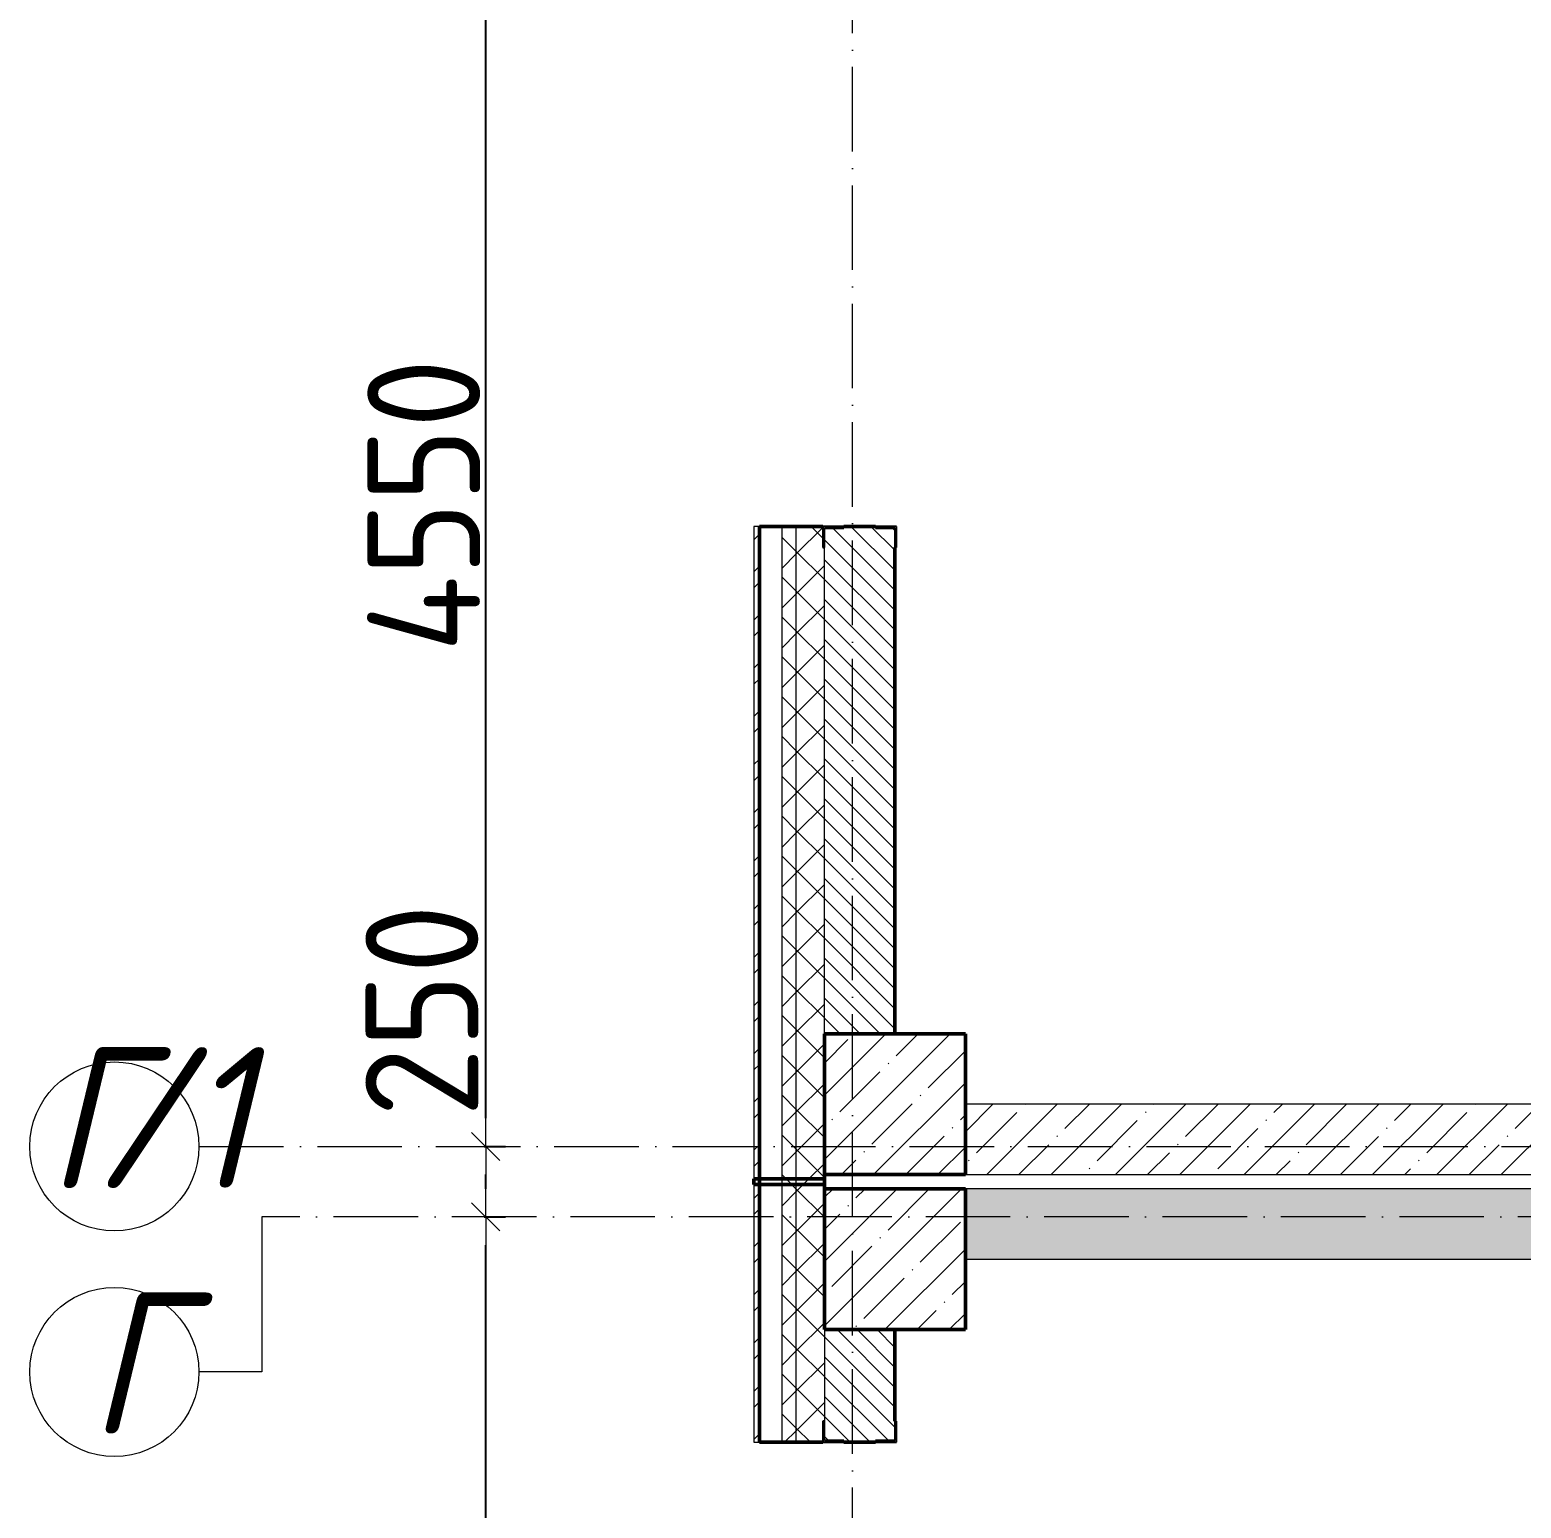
# Model space of a CAD drawing. Header units: millimetres. Extents: x -356862 to 418287, y 0 to 839748.
# Drawn here: x -20860 to -15570, y 467363 to 472609 of the extents above; entities that cross this region are included whole.
import ezdxf

# ---------------------------------------------------------------- set-up
doc = ezdxf.new("R2010")
doc.units = ezdxf.units.MM
doc.linetypes.add('50_200_ШТРИХ_1Т_ш5_п1_п1_', pattern=[700, 500, -100, 0, -100])
for name, color, linetype, lineweight in [('A-____-____-DIMS', 7, 'Continuous', 9), ('A-GENM-____-MCUT', 7, 'Continuous', 25), ('A-GENM-____-OTLN-1', 7, 'Continuous', 25), ('A-WALL-____-MCUT-1', 7, 'Continuous', 9), ('A-WALL-____-MCUT-2', 7, 'Continuous', 50), ('A-WALL-____-MCUT-3', 7, 'Continuous', 9), ('A-WALL-____-OTLN', 7, 'Continuous', 9), ('A-WALL-____-PATT-1', 7, 'Continuous', 9), ('A-WALL-FNSH-MCUT-1', 7, 'Continuous', 9), ('S-COLS-____-MCUT', 7, 'Continuous', 50), ('S-COLS-____-OTLN', 7, 'Continuous', 9), ('S-GRID-____-IDEN', 7, 'Continuous', 9), ('S-GRID-____-OTLN', 7, 'Continuous', 9), ('S-GRID-____-OTLN-1', 7, '50_200_ШТРИХ_1Т_ш5_п1_п1_', 9)]:
    doc.layers.add(name, color=color, linetype=linetype, lineweight=lineweight)
doc.styles.add('ISOCPEUR_I', font='isocpeui.ttf', dxfattribs={"width": 0.9, "height": 2.5})
doc.styles.add('СПДС', font='isocpeur.ttf', dxfattribs={"width": 0.9})
doc.dimstyles.new('Размера А3', dxfattribs={"dimtxt": 200, "dimasz": 100, "dimexe": 70, "dimexo": 100, "dimgap": 20, "dimtad": 1, "dimdec": 0, "dimrnd": 10, "dimzin": 0, "dimdsep": 46, "dimtxsty": 'СПДС', "dimblk": 'ARROWHEAD_6', "dimcen": 1, "dimclrd": 256, "dimclre": 256, "dimclrt": 256, "dimazin": 0, "dimtfac": 1, "dimtdec": 0, "dimtmove": 2, "dimatfit": 3, "dimfxl": 1, "dimtolj": 1, "dimtzin": 0, "dimarcsym": 0})
pattern_1 = [(135, (-15591.663, 459015.94), (-35.35534, -35.35534), [])]
pattern_2 = [(45, (-15591.66, 459015.94), (-70.71068, 70.71068), []), (135, (-15591.66, 459015.94), (-70.71068, -70.71068), [])]
pattern_3 = [(45, (-15591.66, 459015.94), (-114.0493, 114.0493), []), (45, (-15477.61, 459015.94), (-114.0493, 114.0493), [201.612, -40.322, 3.353, -36.97])]
pattern_4 = [(45, (-15591.66, 459015.94), (-85.5366, 85.5366), []), (45, (-15534.64, 459015.94), (-85.5366, 85.5366), [])]

# ---------------------------------------------------------------- blocks, each defined once
blk = doc.blocks.new('BSC_Колонна _Прямоугольная - 500х500-V42-АР1_План отверстий 2 этажа в осях 1-64_А-ГГ')
at = {"layer": 'S-COLS-____-OTLN'}
h = blk.add_hatch(dxfattribs=at)
h.set_pattern_fill('FP_71', color=256, style=0, pattern_type=2)
h.set_pattern_definition([(45, (2200, -9781.04), (-114.0493, 114.0493), []), (45, (2314.05, -9781.04), (-114.0493, 114.0493), [201.612, -40.322, 3.353, -36.97])])
h.paths.add_polyline_path([(-250, -250), (250, -250), (250, 250), (-250, 250)], flags=0)
at = {"layer": 'S-COLS-____-MCUT'}
for p, q in [((250, 250), (-250, 250)), ((-250, 250), (-250, -250)), ((250, -250), (250, 250)), ((-250, -250), (250, -250))]:
    blk.add_line(p, q, dxfattribs=at)
blk = doc.blocks.new('BSC_Колонна _Прямоугольная - 500х500-V137-АР1_План отверстий 2 этажа в осях 1-64_А-ГГ')
at = {"layer": 'S-COLS-____-OTLN'}
h = blk.add_hatch(dxfattribs=at)
h.set_pattern_fill('FP_167', color=256, style=0, pattern_type=2)
h.set_pattern_definition([(45, (2200, -9231.04), (-114.0493, 114.0493), []), (45, (2314.05, -9231.04), (-114.0493, 114.0493), [201.612, -40.322, 3.353, -36.97])])
h.paths.add_polyline_path([(-250, -250), (250, -250), (250, 250), (-250, 250), (-250, 104.8)], flags=0)
at = {"layer": 'S-COLS-____-MCUT'}
for p, q in [((250, 250), (-250, 250)), ((-250, 250), (-250, -250)), ((250, -250), (250, 250)), ((-250, -250), (250, -250))]:
    blk.add_line(p, q, dxfattribs=at)
blk = doc.blocks.new('Фахверк_СКБ_Уголок - 250_2700-27497298-АР1_План отверстий 2 этажа в осях 1-64_А-ГГ')
at = {"layer": 'A-GENM-____-MCUT'}
for p, q in [((200, 181), (125, 181)), ((125, 181), (125, 106)), ((131, 106), (131, 175)), ((131, 175), (200, 175)), ((200, 175), (200, 181)), ((125, 106), (131, 106)), ((131, -6), (125, -6)), ((125, -6), (125, -81)), ((131, -75), (131, -6)), ((125, -81), (200, -81)), ((200, -75), (131, -75)), ((200, -81), (200, -75))]:
    blk.add_line(p, q, dxfattribs=at)
blk = doc.blocks.new('Стены 5 - Стены 4-30145060-АР1_План отверстий 2 этажа в осях 1-64_А-ГГ')
at = {"layer": 'A-WALL-____-MCUT-2'}
for p, q in [((-1843.5, 41030.2), (-1843.5, 41010.2)), ((-1593.5, 41030.2), (-1843.5, 41030.2)), ((-1843.5, 41010.2), (-1593.5, 41010.2)), ((-1593.5, 41010.2), (-1593.5, 41030.2))]:
    blk.add_line(p, q, dxfattribs=at)
blk = doc.blocks.new('Ось сетки - Круг_Ø6_00__ISO-2_5_0_9K_-25732049-АР1_План отверстий 2 этажа в осях 1-64_А-ГГ')
at = {"layer": 'S-GRID-____-IDEN'}
blk.add_circle((0, 0), 3, dxfattribs=at)
blk = doc.blocks.new('ARROWHEAD_6')
at = {"color": 0, "linetype": 'Continuous'}
for p, q in [((0, 0), (-1, 0)), ((-0.5, -0.5), (0.5, 0.5))]:
    blk.add_line(p, q, dxfattribs=at)
blk = doc.blocks.new('*D4518')
at = {"layer": 'A-____-____-DIMS', "lineweight": -2, "transparency": 16777216}
for p, q in [((-19249.1, 468397), (-19173.1, 468397)), ((-19243.1, 465097), (-19243.1, 468297)), ((-19249.1, 464997), (-19173.1, 464997))]:
    blk.add_line(p, q, dxfattribs=at)
at = {"layer": 'Defpoints', "color": 0, "lineweight": 30, "transparency": 16777216}
for p in [(-19349.1, 468397), (-19243.1, 468397), (-19349.1, 464997)]:
    blk.add_point(p, dxfattribs=at)
at = {"layer": 'A-____-____-DIMS', "lineweight": -2, "transparency": 16777216, "xscale": 100, "yscale": 100, "zscale": 100}
for p, rotation in [((-19243.1, 468397), 90), ((-19243.1, 464997), 270)]:
    blk.add_blockref('ARROWHEAD_6', p, dxfattribs=dict(at, rotation=rotation))
at = {"layer": 'A-____-____-DIMS', "transparency": 16777216, "insert": (-19463.1, 466697), "char_height": 400, "attachment_point": 5, "rotation": 90, "style": 'СПДС'}
blk.add_mtext('\\A1;3400', dxfattribs=at)
blk = doc.blocks.new('*D4519')
at = {"layer": 'A-____-____-DIMS', "lineweight": -2, "transparency": 16777216}
for p, q in [((-19249.1, 468647), (-19173.1, 468647)), ((-19243.1, 468497), (-19243.1, 468547)), ((-19249.1, 468397), (-19173.1, 468397))]:
    blk.add_line(p, q, dxfattribs=at)
at = {"layer": 'Defpoints', "color": 0, "lineweight": 30, "transparency": 16777216}
for p in [(-19349.1, 468647), (-19243.1, 468647), (-19349.1, 468397)]:
    blk.add_point(p, dxfattribs=at)
at = {"layer": 'A-____-____-DIMS', "lineweight": -2, "transparency": 16777216, "xscale": 100, "yscale": 100, "zscale": 100}
for p, rotation in [((-19243.1, 468647), 90), ((-19243.1, 468397), 270)]:
    blk.add_blockref('ARROWHEAD_6', p, dxfattribs=dict(at, rotation=rotation))
at = {"layer": 'A-____-____-DIMS', "transparency": 16777216, "insert": (-19669.7, 468751.8), "char_height": 400, "attachment_point": 1, "rotation": 90, "line_spacing_factor": 1.149209, "style": 'СПДС'}
blk.add_mtext('\\A1;250', dxfattribs=at)
blk = doc.blocks.new('*D4520')
at = {"layer": 'A-____-____-DIMS', "lineweight": -2, "transparency": 16777216}
for p, q in [((-19249.1, 473197), (-19173.1, 473197)), ((-19243.1, 468747), (-19243.1, 473097)), ((-19249.1, 468647), (-19173.1, 468647))]:
    blk.add_line(p, q, dxfattribs=at)
at = {"layer": 'Defpoints', "color": 0, "lineweight": 30, "transparency": 16777216}
for p in [(-19349.1, 473197), (-19243.1, 473197), (-19349.1, 468647)]:
    blk.add_point(p, dxfattribs=at)
at = {"layer": 'A-____-____-DIMS', "lineweight": -2, "transparency": 16777216, "xscale": 100, "yscale": 100, "zscale": 100}
for p, rotation in [((-19243.1, 473197), 90), ((-19243.1, 468647), 270)]:
    blk.add_blockref('ARROWHEAD_6', p, dxfattribs=dict(at, rotation=rotation))
at = {"layer": 'A-____-____-DIMS', "transparency": 16777216, "insert": (-19463.1, 470922), "char_height": 400, "attachment_point": 5, "rotation": 90, "style": 'СПДС'}
blk.add_mtext('\\A1;4550', dxfattribs=at)
blk = doc.blocks.new('*D13759')
at = {"layer": 'A-____-____-DIMS', "lineweight": -2, "transparency": 16777216}
for p, q in [((-19249.1, 468397), (-19173.1, 468397)), ((-19243.1, 465097), (-19243.1, 468297)), ((-19249.1, 464997), (-19173.1, 464997))]:
    blk.add_line(p, q, dxfattribs=at)
at = {"layer": 'Defpoints', "color": 0, "transparency": 16777216}
for p in [(-19349.1, 468397), (-19243.1, 468397), (-19349.1, 464997)]:
    blk.add_point(p, dxfattribs=at)
at = {"layer": 'A-____-____-DIMS', "lineweight": -2, "transparency": 16777216, "xscale": 100, "yscale": 100, "zscale": 100}
for p, rotation in [((-19243.1, 468397), 90), ((-19243.1, 464997), 270)]:
    blk.add_blockref('ARROWHEAD_6', p, dxfattribs=dict(at, rotation=rotation))
at = {"layer": 'A-____-____-DIMS', "transparency": 16777216, "insert": (-19463.1, 466697), "char_height": 400, "attachment_point": 5, "rotation": 90, "style": 'СПДС'}
blk.add_mtext('\\A1;3400', dxfattribs=at)
blk = doc.blocks.new('*D13760')
at = {"layer": 'A-____-____-DIMS', "lineweight": -2, "transparency": 16777216}
for p, q in [((-19249.1, 468647), (-19173.1, 468647)), ((-19243.1, 468497), (-19243.1, 468547)), ((-19249.1, 468397), (-19173.1, 468397))]:
    blk.add_line(p, q, dxfattribs=at)
at = {"layer": 'Defpoints', "color": 0, "transparency": 16777216}
for p in [(-19349.1, 468647), (-19243.1, 468647), (-19349.1, 468397)]:
    blk.add_point(p, dxfattribs=at)
at = {"layer": 'A-____-____-DIMS', "lineweight": -2, "transparency": 16777216, "xscale": 100, "yscale": 100, "zscale": 100}
for p, rotation in [((-19243.1, 468647), 90), ((-19243.1, 468397), 270)]:
    blk.add_blockref('ARROWHEAD_6', p, dxfattribs=dict(at, rotation=rotation))
at = {"layer": 'A-____-____-DIMS', "transparency": 16777216, "insert": (-19669.7, 468751.8), "char_height": 400, "attachment_point": 1, "rotation": 90, "line_spacing_factor": 1.149209, "style": 'СПДС'}
blk.add_mtext('\\A1;250', dxfattribs=at)
blk = doc.blocks.new('*D13761')
at = {"layer": 'A-____-____-DIMS', "lineweight": -2, "transparency": 16777216}
for p, q in [((-19249.1, 473197), (-19173.1, 473197)), ((-19243.1, 468747), (-19243.1, 473097)), ((-19249.1, 468647), (-19173.1, 468647))]:
    blk.add_line(p, q, dxfattribs=at)
at = {"layer": 'Defpoints', "color": 0, "transparency": 16777216}
for p in [(-19349.1, 473197), (-19243.1, 473197), (-19349.1, 468647)]:
    blk.add_point(p, dxfattribs=at)
at = {"layer": 'A-____-____-DIMS', "lineweight": -2, "transparency": 16777216, "xscale": 100, "yscale": 100, "zscale": 100}
for p, rotation in [((-19243.1, 473197), 90), ((-19243.1, 468647), 270)]:
    blk.add_blockref('ARROWHEAD_6', p, dxfattribs=dict(at, rotation=rotation))
at = {"layer": 'A-____-____-DIMS', "transparency": 16777216, "insert": (-19463.1, 470922), "char_height": 400, "attachment_point": 5, "rotation": 90, "style": 'СПДС'}
blk.add_mtext('\\A1;4550', dxfattribs=at)
blk = doc.blocks.new('*D13929')
at = {"layer": 'A-____-____-DIMS', "lineweight": -2, "transparency": 16777216}
for p, q in [((-19249.1, 468397), (-19173.1, 468397)), ((-19243.1, 465097), (-19243.1, 468297)), ((-19249.1, 464997), (-19173.1, 464997))]:
    blk.add_line(p, q, dxfattribs=at)
at = {"layer": 'Defpoints', "color": 0, "transparency": 16777216}
for p in [(-19349.1, 468397), (-19243.1, 468397), (-19349.1, 464997)]:
    blk.add_point(p, dxfattribs=at)
at = {"layer": 'A-____-____-DIMS', "lineweight": -2, "transparency": 16777216, "xscale": 100, "yscale": 100, "zscale": 100}
for p, rotation in [((-19243.1, 468397), 90), ((-19243.1, 464997), 270)]:
    blk.add_blockref('ARROWHEAD_6', p, dxfattribs=dict(at, rotation=rotation))
at = {"layer": 'A-____-____-DIMS', "transparency": 16777216, "insert": (-19463.1, 466697), "char_height": 400, "attachment_point": 5, "rotation": 90, "style": 'СПДС'}
blk.add_mtext('\\A1;3400', dxfattribs=at)
blk = doc.blocks.new('*D13930')
at = {"layer": 'A-____-____-DIMS', "lineweight": -2, "transparency": 16777216}
for p, q in [((-19249.1, 468647), (-19173.1, 468647)), ((-19243.1, 468497), (-19243.1, 468547)), ((-19249.1, 468397), (-19173.1, 468397))]:
    blk.add_line(p, q, dxfattribs=at)
at = {"layer": 'Defpoints', "color": 0, "transparency": 16777216}
for p in [(-19349.1, 468647), (-19243.1, 468647), (-19349.1, 468397)]:
    blk.add_point(p, dxfattribs=at)
at = {"layer": 'A-____-____-DIMS', "lineweight": -2, "transparency": 16777216, "xscale": 100, "yscale": 100, "zscale": 100}
for p, rotation in [((-19243.1, 468647), 90), ((-19243.1, 468397), 270)]:
    blk.add_blockref('ARROWHEAD_6', p, dxfattribs=dict(at, rotation=rotation))
at = {"layer": 'A-____-____-DIMS', "transparency": 16777216, "insert": (-19669.7, 468751.8), "char_height": 400, "attachment_point": 1, "rotation": 90, "line_spacing_factor": 1.149209, "style": 'СПДС'}
blk.add_mtext('\\A1;250', dxfattribs=at)
blk = doc.blocks.new('*D13931')
at = {"layer": 'A-____-____-DIMS', "lineweight": -2, "transparency": 16777216}
for p, q in [((-19249.1, 473197), (-19173.1, 473197)), ((-19243.1, 468747), (-19243.1, 473097)), ((-19249.1, 468647), (-19173.1, 468647))]:
    blk.add_line(p, q, dxfattribs=at)
at = {"layer": 'Defpoints', "color": 0, "transparency": 16777216}
for p in [(-19349.1, 473197), (-19243.1, 473197), (-19349.1, 468647)]:
    blk.add_point(p, dxfattribs=at)
at = {"layer": 'A-____-____-DIMS', "lineweight": -2, "transparency": 16777216, "xscale": 100, "yscale": 100, "zscale": 100}
for p, rotation in [((-19243.1, 473197), 90), ((-19243.1, 468647), 270)]:
    blk.add_blockref('ARROWHEAD_6', p, dxfattribs=dict(at, rotation=rotation))
at = {"layer": 'A-____-____-DIMS', "transparency": 16777216, "insert": (-19463.1, 470922), "char_height": 400, "attachment_point": 5, "rotation": 90, "style": 'СПДС'}
blk.add_mtext('\\A1;4550', dxfattribs=at)
blk = doc.blocks.new('2этаж')
at = {"layer": 'S-GRID-____-OTLN-1', "color": 251, "ltscale": 0.6, "true_color": 0x636466}
for p, q in [((-17941.7, 454533.3), (-17941.7, 508896.9)), ((-20260.4, 468647), (8278.9, 468647)), ((88482.7, 468397), (-20037.2, 468397))]:
    blk.add_line(p, q, dxfattribs=at)
at = {"layer": 'S-GRID-____-IDEN', "char_height": 500, "attachment_point": 1, "style": 'ISOCPEUR_I'}
for s, insert, width in [('\\fISOCPEUR|b0|i1|c204|p34|;\\W.9;Г', (-20796.6, 468999.4), 202.025), ('/1', (-20630, 468999.4), 346.329), ('\\fISOCPEUR|b0|i1|c204|p34|;\\W.9;Г', (-20648.8, 468128.5), 202.025)]:
    blk.add_mtext(s, dxfattribs=dict(at, insert=insert, width=width))
at = {"layer": 'A-____-____-DIMS'}
for base, p1, p2, picture, middle in [((-19243.1, 473197), (-19349.1, 468647), (-19349.1, 473197), '*D4520', (-19463.1, 470922)), ((-19243.1, 468397), (-19349.1, 464997), (-19349.1, 468397), '*D4518', (-19463.1, 466697))]:
    dim = blk.add_linear_dim(base=base, p1=p1, p2=p2, angle=90, dimstyle='Размера А3', override={"dimtxt": 400}, dxfattribs=at)
    dim.commit()
    dim.dimension.update_dxf_attribs({"geometry": picture, "text_midpoint": middle})
dim = blk.add_linear_dim(base=(-19243.1, 468647), p1=(-19349.1, 468397), p2=(-19349.1, 468647), angle=90, dimstyle='Размера А3', override={"dimtxt": 400}, dxfattribs=at)
dim.commit()
dim.dimension.update_dxf_attribs({"geometry": '*D4519', "text_midpoint": (-19403, 469093.8), "dimtype": 160, "text_rotation": 90})

msp = doc.modelspace()

# ---------------------------------------------------------------- hatches: boundary and pattern name
at = {"layer": 'A-WALL-____-PATT-1'}
h = msp.add_hatch(dxfattribs=at)
h.set_pattern_fill('FP_3', color=256, style=0, pattern_type=2)
h.set_pattern_definition(pattern_4)
h.paths.add_polyline_path([(-18291.6634, 468531.983), (-18271.6634, 468531.983), (-18271.6634, 470846.983), (-18291.6634, 470846.983), (-18291.6634, 470071.7775)], flags=0)
h.paths.add_polyline_path([(-18271.6634, 472646.983), (-18271.6634, 474096.983), (-18291.6634, 474096.983), (-18291.6634, 472646.983)], flags=0)
h.paths.add_polyline_path([(-18271.6634, 475896.983), (-18271.6634, 477096.983), (-18291.6634, 477096.983), (-18291.6634, 475896.983)], flags=0)
h.paths.add_polyline_path([(-18291.6634, 478896.983), (-18271.6634, 478896.983), (-18271.6634, 480096.983), (-18291.6634, 480096.983)], flags=0)
h.paths.add_polyline_path([(-18271.6634, 481896.983), (-18271.6634, 483096.983), (-18291.6634, 483096.983), (-18291.6634, 481896.983)], flags=0)
h.paths.add_polyline_path([(-18271.6634, 484896.983), (-18271.6634, 485821.983), (-18291.6634, 485821.983), (-18291.6634, 484896.983)], flags=0)
h = msp.add_hatch(dxfattribs=at)
h.set_pattern_fill('FP_1', color=256, style=0, pattern_type=2)
h.set_pattern_definition(pattern_2)
h.paths.add_polyline_path([(-18141.6634, 468531.983), (-18141.6634, 470846.983), (-18191.6634, 470846.983), (-18191.6634, 468531.983)], flags=0)
h.paths.add_polyline_path([(-18141.6634, 472646.983), (-18141.6634, 474096.983), (-18191.6634, 474096.983), (-18191.6634, 472646.983)], flags=0)
h.paths.add_polyline_path([(-18141.6634, 475896.983), (-18141.6634, 477096.983), (-18191.6634, 477096.983), (-18191.6634, 475896.983)], flags=0)
h.paths.add_polyline_path([(-18191.6634, 478896.983), (-18141.6634, 478896.983), (-18141.6634, 480096.983), (-18191.6634, 480096.983)], flags=0)
h.paths.add_polyline_path([(-18141.6634, 481896.983), (-18141.6634, 483096.983), (-18191.6634, 483096.983), (-18191.6634, 481896.983)], flags=0)
h.paths.add_polyline_path([(-18141.6634, 484896.983), (-18141.6634, 485746.983), (-18191.6634, 485746.983), (-18191.6634, 484896.983)], flags=0)
h = msp.add_hatch(dxfattribs=at)
h.set_pattern_fill('FP_1', color=256, style=0, pattern_type=2)
h.set_pattern_definition(pattern_2)
h.paths.add_polyline_path([(-18141.6634, 468531.983), (-18041.6634, 468531.983), (-18041.6634, 470771.983), (-18047.6634, 470771.983), (-18047.6634, 470846.983), (-18141.6634, 470846.983), (-18141.6634, 468546.983)], flags=0)
h.paths.add_polyline_path([(-18047.6634, 472646.983), (-18047.6634, 472721.983), (-18041.6634, 472721.983), (-18041.6634, 474021.983), (-18047.6634, 474021.983), (-18047.6634, 474096.983), (-18141.6634, 474096.983), (-18141.6634, 472646.983)], flags=0)
h.paths.add_polyline_path([(-18047.6634, 475896.983), (-18047.6634, 475971.983), (-18041.6634, 475971.983), (-18041.6634, 477021.983), (-18047.6634, 477021.983), (-18047.6634, 477096.983), (-18141.6634, 477096.983), (-18141.6634, 475896.983)], flags=0)
h.paths.add_polyline_path([(-18141.6634, 478896.983), (-18047.6634, 478896.983), (-18047.6634, 478971.983), (-18041.6634, 478971.983), (-18041.6634, 480021.983), (-18047.6634, 480021.983), (-18047.6634, 480096.983), (-18141.6634, 480096.983), (-18141.6634, 478902.983)], flags=0)
h.paths.add_polyline_path([(-18047.6634, 481896.983), (-18047.6634, 481971.983), (-18041.6634, 481971.983), (-18041.6634, 483021.983), (-18047.6634, 483021.983), (-18047.6634, 483096.983), (-18141.6634, 483096.983), (-18141.6634, 481896.983)], flags=0)
h.paths.add_polyline_path([(-18141.6634, 484896.983), (-18047.6634, 484896.983), (-18047.6634, 484971.983), (-18041.6634, 484971.983), (-18041.6634, 485746.983), (-18141.6634, 485746.983), (-18141.6634, 484902.983)], flags=0)
h = msp.add_hatch(dxfattribs=at)
h.set_pattern_fill('FP_6', color=256, style=0, pattern_type=2)
h.set_pattern_definition(pattern_1)
h.paths.add_polyline_path([(-18041.6634, 469046.983), (-17791.6634, 469046.983), (-17792.4967, 470840.983), (-17860.6634, 470840.983), (-17860.6634, 470846.983), (-17972.6634, 470846.983), (-17972.6634, 470840.983), (-18041.6634, 470840.983), (-18041.6634, 470071.7775)], flags=0)
h.paths.add_polyline_path([(-17860.6634, 472646.983), (-17860.6634, 472652.983), (-17791.6634, 472652.983), (-17791.6634, 472946.983), (-18041.6634, 472946.983), (-18041.6634, 472652.983), (-17972.6634, 472652.983), (-17972.6634, 472646.983)], flags=0)
h = msp.add_hatch(dxfattribs=at)
h.set_pattern_fill('FP_25', color=256, style=0, pattern_type=2)
h.set_pattern_definition(pattern_3)
h.paths.add_polyline_path([(-11186.6922, 468546.983), (-10491.6634, 468546.983), (-10491.6634, 468796.983), (-17541.6634, 468796.983), (-17541.6634, 468546.983), (-12070.4244, 468546.983)], flags=0)
h = msp.add_hatch(dxfattribs=at)
h.set_pattern_fill('FP_1', color=256, style=0, pattern_type=2)
h.set_pattern_definition(pattern_2)
h.paths.add_polyline_path([(-18191.6634, 456946.983), (-18141.6634, 456946.983), (-18141.6634, 461246.983), (-18191.6634, 461246.983), (-18191.6634, 459751.8495)], flags=0)
h.paths.add_polyline_path([(-18141.6634, 463046.983), (-18141.6634, 465796.983), (-18191.6634, 465796.983), (-18191.6634, 463046.983)], flags=0)
h.paths.add_polyline_path([(-18141.6634, 467596.983), (-18141.6634, 468531.983), (-18191.6634, 468531.983), (-18191.6634, 467596.983)], flags=0)
h = msp.add_hatch(dxfattribs=at)
h.set_pattern_fill('FP_1', color=256, style=0, pattern_type=2)
h.set_pattern_definition(pattern_2)
h.paths.add_polyline_path([(-18141.6634, 456996.983), (-18041.6634, 456996.983), (-18041.6634, 461246.983), (-18141.6634, 461246.983), (-18141.6634, 459751.8495)], flags=0)
h.paths.add_polyline_path([(-18041.6634, 463046.983), (-18041.6634, 465721.983), (-18047.6634, 465721.983), (-18047.6634, 465796.983), (-18141.6634, 465796.983), (-18141.6634, 463046.983)], flags=0)
h.paths.add_polyline_path([(-18047.6634, 467596.983), (-18047.6634, 467671.983), (-18041.6634, 467671.983), (-18041.6634, 468531.983), (-18141.6634, 468531.983), (-18141.6634, 467596.983)], flags=0)
h = msp.add_hatch(dxfattribs=at)
h.set_pattern_fill('FP_3', color=256, style=0, pattern_type=2)
h.set_pattern_definition(pattern_4)
h.paths.add_polyline_path([(-18291.6634, 456846.983), (-18271.6634, 456846.983), (-18271.6634, 461246.983), (-18291.6634, 461246.983), (-18291.6634, 459751.8495)], flags=0)
h.paths.add_polyline_path([(-18291.6634, 463046.983), (-18271.6634, 463046.983), (-18271.6634, 465796.983), (-18291.6634, 465796.983), (-18291.6634, 463191.8255)], flags=0)
h.paths.add_polyline_path([(-18271.6634, 467596.983), (-18271.6634, 468511.983), (-18291.6634, 468511.983), (-18291.6634, 467596.983)], flags=0)
h = msp.add_hatch(dxfattribs=at)
h.set_pattern_fill('FP_25', color=256, style=0, pattern_type=2)
h.set_pattern_definition(pattern_3)
h.paths.add_polyline_path([(7058.3366, 468246.983), (7958.3366, 468246.983), (7958.3366, 468496.983), (7058.3366, 468496.983)], flags=0)
h.paths.add_polyline_path([(4958.3366, 468246.983), (4958.3366, 468496.983), (-2691.6634, 468496.983), (-2691.6634, 468246.983), (2069.2899, 468246.983)], flags=0)
h.paths.add_polyline_path([(-4791.6634, 468246.983), (-4791.6634, 468496.983), (-5991.6634, 468496.983), (-5991.6634, 468246.983), (-5000.5672, 468246.983)], flags=0)
h.paths.add_polyline_path([(-10302.9601, 468246.983), (-9991.6634, 468246.983), (-9991.6634, 468496.983), (-17541.6634, 468496.983), (-17541.6634, 468246.983), (-12070.4244, 468246.983)], flags=0)
h = msp.add_hatch(dxfattribs=at)
h.set_pattern_fill('FP_6', color=256, style=0, pattern_type=2)
h.set_pattern_definition(pattern_1)
h.paths.add_polyline_path([(-18041.6634, 465346.983), (-17791.6634, 465346.983), (-17791.6634, 465790.983), (-17860.6634, 465790.983), (-17860.6634, 465796.983), (-17972.6634, 465796.983), (-17972.6634, 465790.983), (-18041.6634, 465790.983), (-18041.6634, 465721.983)], flags=0)
h.paths.add_polyline_path([(-17972.6634, 467596.983), (-17860.6634, 467596.983), (-17860.6634, 467602.983), (-17791.6634, 467602.983), (-17791.6634, 467996.983), (-18041.6634, 467996.983), (-18041.6634, 467602.983), (-17972.6634, 467602.983)], flags=0)

# ---------------------------------------------------------------- linework, layer by layer
at = {"layer": 'A-WALL-____-MCUT-1'}
for p, q in [((-10491.6634, 468796.983), (-17541.6634, 468796.983)), ((-17541.6634, 468546.983), (-10491.6634, 468546.983)), ((-9991.6634, 468496.983), (-17541.6634, 468496.983)), ((-17541.6634, 468246.983), (-9991.6634, 468246.983))]:
    msp.add_line(p, q, dxfattribs=at)
at = {"layer": 'A-WALL-____-MCUT-2'}
for p, q in [((-18047.6634, 470846.983), (-18271.6634, 470846.983)), ((-18271.6634, 470846.983), (-18271.6634, 467596.983)), ((-17860.6634, 470846.983), (-17972.6634, 470846.983)), ((-17791.6634, 469046.983), (-17791.6634, 470771.983)), ((-18041.6634, 468496.983), (-18041.6634, 468546.983)), ((-17791.6634, 467671.983), (-17791.6634, 467996.983)), ((-18271.6634, 467596.983), (-18047.6634, 467596.983)), ((-17972.6634, 467596.983), (-17860.6634, 467596.983))]:
    msp.add_line(p, q, dxfattribs=at)
at = {"layer": 'A-WALL-____-MCUT-3'}
for p, q in [((-18191.6634, 467596.983), (-18191.6634, 470846.983)), ((-18141.6634, 467596.983), (-18141.6634, 470846.983)), ((-18041.6634, 469046.983), (-18041.6634, 470771.983)), ((-18041.6634, 467996.983), (-18041.6634, 467671.983))]:
    msp.add_line(p, q, dxfattribs=at)
at = {"layer": 'A-WALL-FNSH-MCUT-1'}
for p, q in [((-18291.6634, 470846.983), (-18291.6634, 468531.983)), ((-18271.6634, 470846.983), (-18291.6634, 470846.983)), ((-18291.6634, 468531.983), (-18271.6634, 468531.983)), ((-18291.6634, 468511.983), (-18291.6634, 467596.983)), ((-18271.6634, 468511.983), (-18291.6634, 468511.983)), ((-18291.6634, 467596.983), (-18271.6634, 467596.983))]:
    msp.add_line(p, q, dxfattribs=at)
at = {"layer": 'S-GRID-____-OTLN'}
for p, q in [((-20037.2274, 468396.983), (-20037.2274, 467846.6566)), ((-20037.2274, 467846.6566), (-20260.4336, 467846.6566))]:
    msp.add_line(p, q, dxfattribs=at)
at = {"layer": 'S-GRID-____-OTLN-1', "color": 251, "ltscale": 0.6, "true_color": 0x636466}
for p, q in [((-17941.6634, 454533.3346), (-17941.6634, 508896.9006)), ((-17941.6634, 454533.3346), (-17941.6634, 508896.9006)), ((-20260.4336, 468646.983), (8278.9373, 468646.983)), ((-20260.4336, 468646.983), (8278.9373, 468646.983)), ((88482.7432, 468396.983), (-20037.2274, 468396.983)), ((88482.7432, 468396.983), (-20037.2274, 468396.983))]:
    msp.add_line(p, q, dxfattribs=at)

# ---------------------------------------------------------------- block references
at = {"color": 18, "true_color": 0x000000}
msp.add_blockref('2этаж', (0, 0), dxfattribs=at)
at = {"layer": 'A-GENM-____-OTLN-1'}
for p, rotation in [((-17966.6634, 470971.983), 269.9999999999999), ((-17866.6634, 467471.983), 89.99999999999991)]:
    msp.add_blockref('Фахверк_СКБ_Уголок - 250_2700-27497298-АР1_План отверстий 2 этажа в осях 1-64_А-ГГ', p, dxfattribs=dict(at, rotation=rotation))
at = {"layer": 'A-WALL-____-OTLN'}
msp.add_blockref('Стены 5 - Стены 4-30145060-АР1_План отверстий 2 этажа в осях 1-64_А-ГГ', (-16448.1516, 427501.7409), dxfattribs=at)
at = {"layer": 'S-COLS-____-OTLN'}
for name, p in [('BSC_Колонна _Прямоугольная - 500х500-V42-АР1_План отверстий 2 этажа в осях 1-64_А-ГГ', (-17791.6634, 468796.983)), ('BSC_Колонна _Прямоугольная - 500х500-V137-АР1_План отверстий 2 этажа в осях 1-64_А-ГГ', (-17791.6634, 468246.983))]:
    msp.add_blockref(name, p, dxfattribs=at)
at = {"layer": 'S-GRID-____-IDEN', "xscale": 99.99999999999993, "yscale": 99.99999999999993, "zscale": 99.99999999999993}
for p, rotation in [((-20560.4336, 468646.983), 269.9999999999996), ((-20560.4336, 467846.6566), 89.99999999999982)]:
    msp.add_blockref('Ось сетки - Круг_Ø6_00__ISO-2_5_0_9K_-25732049-АР1_План отверстий 2 этажа в осях 1-64_А-ГГ', p, dxfattribs=dict(at, rotation=rotation))

# ---------------------------------------------------------------- texts
at = {"layer": 'A-____-____-DIMS', "insert": (-19463.059, 470921.983), "char_height": 400, "attachment_point": 5, "rotation": 90, "style": 'СПДС'}
msp.add_mtext('\\A1;4550', dxfattribs=at)
msp.add_mtext('\\A1;4550', dxfattribs=at)
at = {"layer": 'A-____-____-DIMS', "insert": (-19669.6729, 468751.8349), "char_height": 400, "attachment_point": 1, "rotation": 90, "line_spacing_factor": 1.149209, "style": 'СПДС'}
msp.add_mtext('\\A1;250', dxfattribs=at)
msp.add_mtext('\\A1;250', dxfattribs=at)
at = {"layer": 'S-GRID-____-IDEN', "char_height": 500, "attachment_point": 1, "style": 'ISOCPEUR_I'}
for s, insert, width in [('\\fISOCPEUR|b0|i1|c204|p34|;\\W.9;Г', (-20796.6403, 468999.4072), 202.02525), ('\\fISOCPEUR|b0|i1|c204|p34|;\\W.9;Г', (-20796.6403, 468999.4072), 202.02525), ('/1', (-20629.9528, 468999.4072), 346.329), ('/1', (-20629.9528, 468999.4072), 346.329), ('\\fISOCPEUR|b0|i1|c204|p34|;\\W.9;Г', (-20648.8313, 468128.5242), 202.02525), ('\\fISOCPEUR|b0|i1|c204|p34|;\\W.9;Г', (-20648.8313, 468128.5242), 202.02525)]:
    msp.add_mtext(s, dxfattribs=dict(at, insert=insert, width=width))

# ---------------------------------------------------------------- dimensions: what is measured, and where the dimension line sits
at = {"layer": 'A-____-____-DIMS'}
for base, p1, p2, picture, middle in [((-19243.059, 473196.983), (-19349.125, 468646.983), (-19349.125, 473196.983), '*D13761', (-19463.059, 470921.983)), ((-19243.059, 473196.983), (-19349.125, 468646.983), (-19349.125, 473196.983), '*D13931', (-19463.059, 470921.983)), ((-19243.059, 468396.983), (-19349.125, 464996.983), (-19349.125, 468396.983), '*D13759', (-19463.059, 466696.983)), ((-19243.059, 468396.983), (-19349.125, 464996.983), (-19349.125, 468396.983), '*D13929', (-19463.059, 466696.983))]:
    dim = msp.add_linear_dim(base=base, p1=p1, p2=p2, angle=90, dimstyle='Размера А3', override={"dimtxt": 400}, dxfattribs=at)
    dim.commit()
    dim.dimension.update_dxf_attribs({"geometry": picture, "text_midpoint": middle})
for picture in ['*D13760', '*D13930']:
    dim = msp.add_linear_dim(base=(-19243.059, 468646.983), p1=(-19349.125, 468396.983), p2=(-19349.125, 468646.983), angle=90, dimstyle='Размера А3', override={"dimtxt": 400}, dxfattribs=at)
    dim.commit()
    dim.dimension.update_dxf_attribs({"geometry": picture, "text_midpoint": (-19403.0062, 469093.8349), "dimtype": 160, "text_rotation": 90})

doc.saveas('drawing.dxf')
